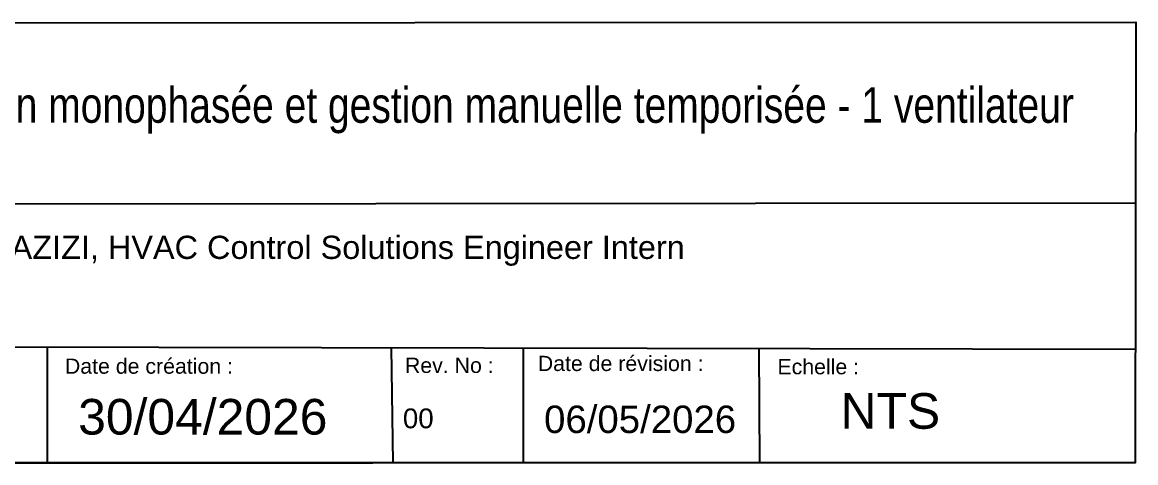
# Model space of a CAD drawing. Header units: millimetres. Extents: x 2005 to 2174, y 1570 to 1847.
# Drawn here: x 2095.8 to 2173.9, y 1570.4 to 1601.3 of the extents above; entities that cross this region are included whole.
import ezdxf
from ezdxf.enums import TextEntityAlignment as Align

# ---------------------------------------------------------------- set-up
doc = ezdxf.new("R2010")
doc.units = ezdxf.units.MM
doc.layers.add('01_Puissance', color=250, linetype='Continuous', lineweight=20)
doc.layers.add('04_Texte', color=7, linetype='Continuous')
doc.styles.get("Standard").update_dxf_attribs({"font": 'arial.ttf'})
doc.styles.add('TITLE', font='arial.ttf', dxfattribs={"width": 0.8})

# ---------------------------------------------------------------- blocks, each defined once
blk = doc.blocks.new('CARTOUCHE_AZIZI')
at = {"layer": '04_Texte', "lineweight": -3}
for p, q in [((-98.226, 18.167), (-0.018, 18.241)), ((-98.226, 8.17), (-0.008, 7.963)), ((-76.298, 8.124), (-76.298, 0)), ((-52.179, 8.073), (-52.065, 0)), ((-42.919, 8.053), (-42.92, 0)), ((-26.402, 8.018), (-26.345, 0))]:
    blk.add_line(p, q, dxfattribs=at)
at = {"layer": '04_Texte'}
blk.add_line((-98.226, 0), (-53.45, 0), dxfattribs=at)
blk.add_lwpolyline([(-151.684, 30.852), (0.032, 30.919), (0, 0), (-151.655, 0)], close=True, dxfattribs=at)
at = {"layer": '04_Texte', "style": 'TITLE'}
for s, height, p in [('Date de création :', 1.06901, (-75.054, 6.248)), ('Rev. No :', 1.069, (-51.211, 6.304)), ('Date de révision :', 1.06901, (-41.895, 6.437)), ('Echelle : ', 1.069, (-25.092, 6.209))]:
    blk.add_text(s, height=height, dxfattribs=at).set_placement(p)
at = {"layer": '04_Texte', "lineweight": -3, "attachment_point": 1}
for s, width, gutter_width, insert, char_height in [('Alejdin AZIZI, HVAC Control Solutions Engineer Intern', 58.14151, 8.14, (-86.316, 15.934), 1.62792), ('NTS', 14.25488, 12.5, (-20.663, 4.886), 2.5)]:
    blk.add_mtext_dynamic_manual_height_columns(s, width=width, gutter_width=gutter_width, heights=[0], dxfattribs=dict(at, insert=insert, char_height=char_height))
at = {"layer": '04_Texte', "insert": (-74.123, 4.478), "char_height": 2.5, "attachment_point": 1}
blk.add_mtext_dynamic_manual_height_columns('30/04/2026', width=5.84356, gutter_width=12.5, heights=[0], dxfattribs=at)
at = {"layer": '04_Texte'}
for tag, p, height in [('DATE_REV', (-41.454, 2.087), 1.926), ('REV_NO', (-51.355, 2.42), 1.39)]:
    blk.add_attdef(tag, p, '', height=height, dxfattribs=at)

msp = doc.modelspace()

# ---------------------------------------------------------------- block references
at = {"layer": '01_Puissance'}
ref = msp.add_blockref('CARTOUCHE_AZIZI', (2173.876, 1570.421), dxfattribs=at)
ref.add_attrib('DATE_REV', '06/05/2026', (2132.422, 1572.508), dxfattribs={"layer": '04_Texte', "height": 1.9262})
ref.add_attrib('REV_NO', '00', (2122.521, 1572.841), dxfattribs={"layer": '04_Texte', "height": 1.3904})
ref.add_attrib('TITRE', 'Alimentation monophasée et gestion manuelle temporisée - 1 ventilateur', dxfattribs={"layer": '04_Texte', "height": 2.5, "width": 0.782812}).set_placement((2081.842, 1594.282), (2169.57, 1594.282), align=Align.FIT)

doc.saveas('drawing.dxf')
